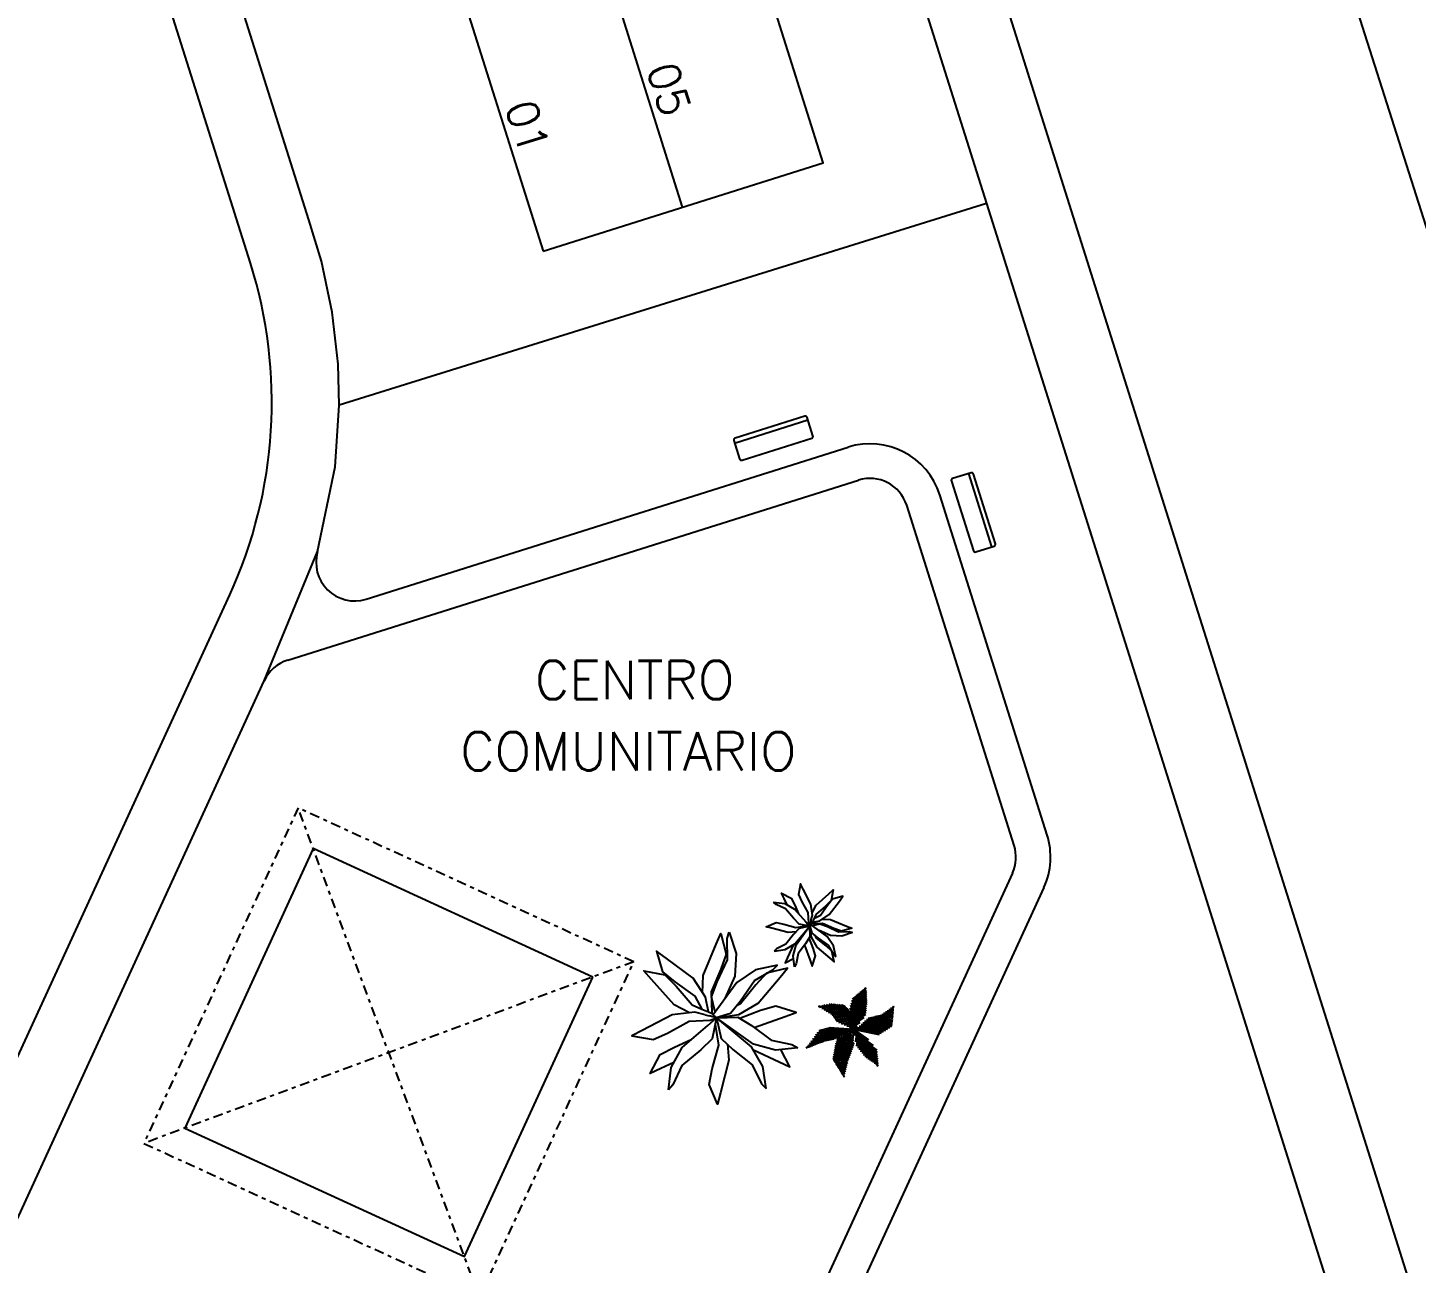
# Model space of a CAD drawing. Extents: x 714896 to 749292, y 8417558 to 8447149.
# Drawn here: x 739360.38 to 739396.46, y 8429352.16 to 8429384.28 of the extents above; entities that cross this region are included whole.
import ezdxf

# ---------------------------------------------------------------- set-up
doc = ezdxf.new("R2010")
doc.units = 0
doc.header["$MEASUREMENT"] = 0
doc.linetypes.add('DASHDOT', pattern=[1, 0.5, -0.25, 0, -0.25])
for name, color, linetype in [('LOTE', 7, 'CONTINUOUS'), ('NUM-PORTA', 7, 'CONTINUOUS'), ('QUADRA', 6, 'CONTINUOUS'), ('REFERENCIA', 7, 'CONTINUOUS'), ('TEXTO', 7, 'CONTINUOUS')]:
    doc.layers.add(name, color=color, linetype=linetype)
doc.styles.add('ROMANS', font='ROMANS.SHX', dxfattribs={"height": 1.5})

msp = doc.modelspace()

# ---------------------------------------------------------------- linework, layer by layer
at = {"layer": 'LOTE', "color": 7}
for p, q in [((739369.172, 8429369.429, 524.97), (739381.697, 8429373.381, 524.97)), ((739367.134, 8429367.842, 524.97), (739381.968, 8429372.523, 524.97)), ((739386.872, 8429363.295, 524.97), (739384.08, 8429372.141, 524.97)), ((739386.013, 8429363.024, 524.97), (739383.222, 8429371.87, 524.97)), ((739385.968, 8429362.306, 524.97), (739381.17, 8429351.855, 524.97)), ((739386.786, 8429361.93, 524.97), (739381.959, 8429351.418, 524.97))]:
    msp.add_line(p, q, dxfattribs=at)
at = {"layer": 'LOTE', "color": 7, "elevation": 524.97}
msp.add_lwpolyline([(739373.773, 8429378.478), (739381.054, 8429380.776), (739373.702, 8429404.078), (739366.42, 8429401.781)], close=True, dxfattribs=at)
for points in [[(739377.397, 8429379.622), (739370.062, 8429402.93)], [(739385.295, 8429379.713), (739368.471, 8429374.47)]]:
    msp.add_lwpolyline(points, dxfattribs=at)
at = {"layer": 'LOTE', "color": 7}
for centre, radius, start, end in [((739382.268, 8429371.569, 524.97), 1.9, 17.5114, 107.5114), ((739382.268, 8429371.569, 524.97), 1, 17.5114, 107.5114), ((739368.871, 8429370.383, 524.97), 1, 163.5881, 287.5114), ((739367.435, 8429366.889, 524.97), 1, 107.5114, 155.3364), ((739385.06, 8429362.723, 524.97), 1.9, 335.3364, 17.5114), ((739385.06, 8429362.723, 524.97), 1, 335.3364, 17.5114)]:
    msp.add_arc(centre, radius, start, end, dxfattribs=at)
at = {"layer": 'QUADRA'}
msp.add_lwpolyline([(739452.74, 8429237.813), (739423.578, 8429300.705), (739410.625, 8429335.356), (739361.128, 8429491.176), (739377, 8429671.623), (739377, 8429699), (739377, 8429711), (739369, 8429712), (739359.996, 8429713.126), (739352.628, 8429720.198), (739301.648, 8429745.847), (739252.706, 8429769.936), (739231.924, 8429790.247), (739195.266, 8429886.44)], dxfattribs=at)
at = {"layer": 'QUADRA', "color": 6, "elevation": 524.97}
for points in [[(739358.939, 8429350.783), (739366.526, 8429367.306), (739367.912, 8429370.665), (739368.363, 8429372.865), (739368.471, 8429374.47), (739368.442, 8429375.534), (739368.29, 8429376.889), (739368.01, 8429378.218), (739367.685, 8429379.29), (739330.176, 8429498.044)], [(739350.601, 8429489.672), (739385.295, 8429379.713), (739398.627, 8429337.459), (739400.77, 8429331.618), (739402.063, 8429328.772), (739402.657, 8429327.125), (739403.113, 8429324.65), (739403.091, 8429322.218), (739402.719, 8429320.191), (739401.997, 8429318.172), (739401.035, 8429316.425), (739399.605, 8429314.614), (739398.077, 8429313.235), (739396.179, 8429312.024), (739394.071, 8429311.149), (739366.023, 8429302.299), (739364.697, 8429302.167), (739363.521, 8429302.528), (739362.604, 8429303.253), (739361.946, 8429304.421), (739352.428, 8429334.587)]]:
    msp.add_lwpolyline(points, dxfattribs=at)
at = {"layer": 'REFERENCIA', "color": 11}
for p, q in [((739378.749, 8429373.487, 524.97), (739380.656, 8429374.089, 524.97)), ((739384.828, 8429372.693, 524.97), (739385.43, 8429370.785, 524.97))]:
    msp.add_line(p, q, dxfattribs=at)
at = {"layer": 'REFERENCIA', "color": 11, "linetype": 'DASHDOT', "ltscale": 0.5}
for p, q in [((739367.403, 8429364.003, 524.97), (739363.397, 8429355.279, 524.97)), ((739372.121, 8429351.273, 524.97), (739367.403, 8429364.003, 524.97)), ((739376.127, 8429359.997, 524.97), (739367.403, 8429364.003, 524.97)), ((739376.127, 8429359.997, 524.97), (739363.397, 8429355.279, 524.97)), ((739372.121, 8429351.273, 524.97), (739376.127, 8429359.997, 524.97)), ((739363.397, 8429355.279, 524.97), (739372.121, 8429351.273, 524.97))]:
    msp.add_line(p, q, dxfattribs=at)
at = {"layer": 'REFERENCIA', "color": 3}
for p, q in [((739380.809, 8429361.113, 524.97), (739380.771, 8429361.028, 524.97)), ((739380.734, 8429361.07, 524.97), (739380.721, 8429361.018, 524.97)), ((739382.12, 8429359.248, 524.97), (739382.1, 8429359.288, 524.97)), ((739382.142, 8429359.303, 524.97), (739382.135, 8429359.317, 524.97)), ((739382.17, 8429359.322, 524.97), (739382.142, 8429359.304, 524.97)), ((739381.968, 8429358.562, 524.97), (739381.785, 8429358.934, 524.97)), ((739381.991, 8429358.615, 524.97), (739381.802, 8429359, 524.97)), ((739381.992, 8429358.712, 524.97), (739381.82, 8429359.061, 524.97)), ((739381.992, 8429358.811, 524.97), (739381.855, 8429359.09, 524.97)), ((739381.992, 8429358.911, 524.97), (739381.89, 8429359.118, 524.97)), ((739382.011, 8429358.971, 524.97), (739381.925, 8429359.146, 524.97)), ((739382.033, 8429359.027, 524.97), (739381.96, 8429359.175, 524.97)), ((739382.183, 8429359.016, 524.97), (739381.992, 8429358.891, 524.97)), ((739382.185, 8429358.965, 524.97), (739381.992, 8429358.839, 524.97)), ((739382.055, 8429359.082, 524.97), (739381.995, 8429359.203, 524.97)), ((739382.181, 8429359.067, 524.97), (739382.004, 8429358.951, 524.97)), ((739382.077, 8429359.137, 524.97), (739382.03, 8429359.232, 524.97)), ((739382.179, 8429359.118, 524.97), (739382.031, 8429359.022, 524.97)), ((739382.177, 8429359.169, 524.97), (739382.059, 8429359.092, 524.97)), ((739382.098, 8429359.192, 524.97), (739382.065, 8429359.26, 524.97)), ((739382.174, 8429359.22, 524.97), (739382.087, 8429359.163, 524.97)), ((739382.172, 8429359.271, 524.97), (739382.115, 8429359.234, 524.97)), ((739377.901, 8429358.771, 524.97), (739378.07, 8429358.695, 524.97)), ((739377.988, 8429358.621, 524.97), (739378.09, 8429358.594, 524.97)), ((739380.958, 8429358.816, 524.97), (739381.001, 8429358.825, 524.97)), ((739380.96, 8429358.83, 524.97), (739380.98, 8429358.86, 524.97)), ((739381.008, 8429358.824, 524.97), (739381.042, 8429358.874, 524.97)), ((739381.016, 8429358.783, 524.97), (739381.137, 8429358.806, 524.97)), ((739381.057, 8429358.817, 524.97), (739381.105, 8429358.887, 524.97)), ((739381.074, 8429358.749, 524.97), (739381.273, 8429358.787, 524.97)), ((739381.105, 8429358.81, 524.97), (739381.167, 8429358.901, 524.97)), ((739381.132, 8429358.716, 524.97), (739381.409, 8429358.768, 524.97)), ((739381.154, 8429358.803, 524.97), (739381.23, 8429358.915, 524.97)), ((739381.19, 8429358.682, 524.97), (739381.48, 8429358.737, 524.97)), ((739381.202, 8429358.797, 524.97), (739381.283, 8429358.916, 524.97)), ((739381.248, 8429358.648, 524.97), (739381.529, 8429358.702, 524.97)), ((739381.251, 8429358.79, 524.97), (739381.333, 8429358.911, 524.97)), ((739381.287, 8429358.611, 524.97), (739381.578, 8429358.666, 524.97)), ((739381.299, 8429358.783, 524.97), (739381.383, 8429358.907, 524.97)), ((739381.315, 8429358.572, 524.97), (739381.628, 8429358.631, 524.97)), ((739381.343, 8429358.532, 524.97), (739381.658, 8429358.592, 524.97)), ((739381.348, 8429358.777, 524.97), (739381.433, 8429358.902, 524.97)), ((739381.396, 8429358.77, 524.97), (739381.483, 8429358.897, 524.97)), ((739381.444, 8429358.762, 524.97), (739381.533, 8429358.893, 524.97)), ((739381.48, 8429358.737, 524.97), (739381.583, 8429358.888, 524.97)), ((739381.516, 8429358.711, 524.97), (739381.621, 8429358.865, 524.97)), ((739381.551, 8429358.686, 524.97), (739381.652, 8429358.833, 524.97)), ((739381.587, 8429358.66, 524.97), (739381.683, 8429358.801, 524.97)), ((739381.623, 8429358.635, 524.97), (739381.714, 8429358.769, 524.97)), ((739381.653, 8429358.602, 524.97), (739381.745, 8429358.737, 524.97)), ((739381.676, 8429358.557, 524.97), (739381.776, 8429358.704, 524.97)), ((739381.698, 8429358.512, 524.97), (739381.808, 8429358.672, 524.97)), ((739381.721, 8429358.467, 524.97), (739381.825, 8429358.619, 524.97)), ((739381.923, 8429358.455, 524.97), (739381.751, 8429358.804, 524.97)), ((739381.9, 8429358.402, 524.97), (739381.761, 8429358.685, 524.97)), ((739381.946, 8429358.508, 524.97), (739381.768, 8429358.869, 524.97)), ((739382.154, 8429358.63, 524.97), (739381.937, 8429358.488, 524.97)), ((739382.16, 8429358.686, 524.97), (739381.968, 8429358.561, 524.97)), ((739382.184, 8429358.912, 524.97), (739381.992, 8429358.787, 524.97)), ((739382.178, 8429358.856, 524.97), (739381.992, 8429358.734, 524.97)), ((739382.172, 8429358.799, 524.97), (739381.992, 8429358.682, 524.97)), ((739382.166, 8429358.743, 524.97), (739381.992, 8429358.629, 524.97)), ((739382.275, 8429358.293, 524.97), (739382.289, 8429358.561, 524.97)), ((739382.319, 8429358.298, 524.97), (739382.334, 8429358.571, 524.97)), ((739382.364, 8429358.313, 524.97), (739382.378, 8429358.581, 524.97)), ((739382.409, 8429358.335, 524.97), (739382.423, 8429358.591, 524.97)), ((739382.454, 8429358.358, 524.97), (739382.467, 8429358.601, 524.97)), ((739382.499, 8429358.38, 524.97), (739382.512, 8429358.611, 524.97)), ((739382.544, 8429358.403, 524.97), (739382.556, 8429358.621, 524.97)), ((739382.589, 8429358.425, 524.97), (739382.602, 8429358.651, 524.97)), ((739382.635, 8429358.448, 524.97), (739382.647, 8429358.683, 524.97)), ((739382.681, 8429358.499, 524.97), (739382.693, 8429358.714, 524.97)), ((739382.717, 8429358.56, 524.97), (739382.861, 8429358.53, 524.97)), ((739382.73, 8429358.581, 524.97), (739382.739, 8429358.745, 524.97)), ((739382.741, 8429358.6, 524.97), (739382.866, 8429358.574, 524.97)), ((739382.765, 8429358.64, 524.97), (739382.871, 8429358.618, 524.97)), ((739382.778, 8429358.662, 524.97), (739382.784, 8429358.776, 524.97)), ((739382.788, 8429358.68, 524.97), (739382.875, 8429358.662, 524.97)), ((739382.812, 8429358.719, 524.97), (739382.88, 8429358.706, 524.97)), ((739382.826, 8429358.744, 524.97), (739382.83, 8429358.808, 524.97)), ((739382.836, 8429358.759, 524.97), (739382.885, 8429358.749, 524.97)), ((739382.859, 8429358.799, 524.97), (739382.889, 8429358.793, 524.97)), ((739382.875, 8429358.825, 524.97), (739382.876, 8429358.839, 524.97)), ((739382.883, 8429358.839, 524.97), (739382.894, 8429358.837, 524.97)), ((739381.121, 8429358.208, 524.97), (739380.896, 8429358.148, 524.97)), ((739381.24, 8429358.284, 524.97), (739380.937, 8429358.204, 524.97)), ((739381.135, 8429358.22, 524.97), (739381.175, 8429357.943, 524.97)), ((739381.174, 8429358.254, 524.97), (739381.218, 8429357.951, 524.97)), ((739381.214, 8429358.286, 524.97), (739381.261, 8429357.96, 524.97)), ((739381.259, 8429358.283, 524.97), (739381.304, 8429357.968, 524.97)), ((739381.304, 8429358.28, 524.97), (739381.346, 8429357.988, 524.97)), ((739381.349, 8429358.277, 524.97), (739381.387, 8429358.007, 524.97)), ((739381.371, 8429358.493, 524.97), (739381.679, 8429358.551, 524.97)), ((739381.393, 8429358.273, 524.97), (739381.429, 8429358.026, 524.97)), ((739381.399, 8429358.454, 524.97), (739381.699, 8429358.511, 524.97)), ((739381.438, 8429358.27, 524.97), (739381.47, 8429358.045, 524.97)), ((739381.455, 8429358.42, 524.97), (739381.72, 8429358.47, 524.97)), ((739381.483, 8429358.267, 524.97), (739381.512, 8429358.065, 524.97)), ((739381.525, 8429358.388, 524.97), (739381.74, 8429358.429, 524.97)), ((739381.528, 8429358.264, 524.97), (739381.554, 8429358.084, 524.97)), ((739381.572, 8429358.261, 524.97), (739381.595, 8429358.103, 524.97)), ((739381.594, 8429358.357, 524.97), (739381.76, 8429358.388, 524.97)), ((739381.617, 8429358.258, 524.97), (739381.637, 8429358.123, 524.97)), ((739381.662, 8429358.255, 524.97), (739381.678, 8429358.142, 524.97)), ((739381.664, 8429358.325, 524.97), (739381.781, 8429358.347, 524.97)), ((739381.707, 8429358.252, 524.97), (739381.72, 8429358.161, 524.97)), ((739381.733, 8429358.294, 524.97), (739381.808, 8429358.308, 524.97)), ((739381.743, 8429358.422, 524.97), (739381.826, 8429358.543, 524.97)), ((739381.743, 8429358.252, 524.97), (739381.818, 8429358.266, 524.97)), ((739381.755, 8429358.248, 524.97), (739381.768, 8429358.158, 524.97)), ((739381.766, 8429358.377, 524.97), (739381.828, 8429358.468, 524.97)), ((739381.878, 8429358.348, 524.97), (739381.788, 8429358.53, 524.97)), ((739381.788, 8429358.332, 524.97), (739381.829, 8429358.392, 524.97)), ((739381.808, 8429358.263, 524.97), (739381.792, 8429358.137, 524.97)), ((739381.799, 8429358.192, 524.97), (739381.832, 8429358.24, 524.97)), ((739381.803, 8429358.262, 524.97), (739381.817, 8429358.265, 524.97)), ((739381.811, 8429358.287, 524.97), (739381.83, 8429358.316, 524.97)), ((739381.855, 8429358.295, 524.97), (739381.815, 8429358.376, 524.97)), ((739381.848, 8429358.233, 524.97), (739381.815, 8429357.978, 524.97)), ((739381.89, 8429358.3, 524.97), (739381.832, 8429358.262, 524.97)), ((739381.844, 8429358.253, 524.97), (739381.842, 8429358.239, 524.97)), ((739381.861, 8429358.246, 524.97), (739381.847, 8429358.275, 524.97)), ((739381.882, 8429358.207, 524.97), (739381.866, 8429358.081, 524.97)), ((739381.907, 8429358.251, 524.97), (739381.869, 8429358.328, 524.97)), ((739382, 8429358.425, 524.97), (739381.876, 8429358.343, 524.97)), ((739381.954, 8429358.257, 524.97), (739381.892, 8429358.382, 524.97)), ((739381.965, 8429358.135, 524.97), (739381.903, 8429358.26, 524.97)), ((739382.111, 8429358.549, 524.97), (739381.906, 8429358.416, 524.97)), ((739381.911, 8429358.233, 524.97), (739382.507, 8429358.11, 524.97)), ((739381.921, 8429358.253, 524.97), (739381.921, 8429358.258, 524.97)), ((739381.965, 8429358.258, 524.97), (739381.967, 8429358.301, 524.97)), ((739381.991, 8429358.261, 524.97), (739382.56, 8429358.144, 524.97)), ((739382.009, 8429358.263, 524.97), (739382.014, 8429358.344, 524.97)), ((739382.054, 8429358.268, 524.97), (739382.06, 8429358.387, 524.97)), ((739382.098, 8429358.273, 524.97), (739382.106, 8429358.43, 524.97)), ((739382.131, 8429358.277, 524.97), (739382.614, 8429358.178, 524.97)), ((739382.142, 8429358.278, 524.97), (739382.153, 8429358.473, 524.97)), ((739382.186, 8429358.283, 524.97), (739382.199, 8429358.516, 524.97)), ((739382.23, 8429358.288, 524.97), (739382.245, 8429358.55, 524.97)), ((739382.272, 8429358.293, 524.97), (739382.667, 8429358.212, 524.97)), ((739382.372, 8429358.317, 524.97), (739382.72, 8429358.246, 524.97)), ((739382.436, 8429358.349, 524.97), (739382.773, 8429358.28, 524.97)), ((739382.499, 8429358.381, 524.97), (739382.826, 8429358.314, 524.97)), ((739382.563, 8429358.412, 524.97), (739382.843, 8429358.355, 524.97)), ((739382.627, 8429358.444, 524.97), (739382.848, 8429358.399, 524.97)), ((739382.67, 8429358.48, 524.97), (739382.852, 8429358.442, 524.97)), ((739382.694, 8429358.52, 524.97), (739382.857, 8429358.486, 524.97)), ((739380.754, 8429357.884, 524.97), (739380.69, 8429357.867, 524.97)), ((739380.702, 8429357.839, 524.97), (739380.71, 8429357.783, 524.97)), ((739380.827, 8429357.949, 524.97), (739380.731, 8429357.923, 524.97)), ((739380.742, 8429357.873, 524.97), (739380.752, 8429357.799, 524.97)), ((739380.901, 8429358.013, 524.97), (739380.772, 8429357.979, 524.97)), ((739380.781, 8429357.908, 524.97), (739380.794, 8429357.816, 524.97)), ((739380.974, 8429358.078, 524.97), (739380.813, 8429358.036, 524.97)), ((739380.82, 8429357.943, 524.97), (739380.836, 8429357.832, 524.97)), ((739381.048, 8429358.143, 524.97), (739380.854, 8429358.092, 524.97)), ((739380.86, 8429357.977, 524.97), (739380.878, 8429357.848, 524.97)), ((739380.899, 8429358.012, 524.97), (739380.92, 8429357.864, 524.97)), ((739380.938, 8429358.046, 524.97), (739380.962, 8429357.881, 524.97)), ((739380.978, 8429358.081, 524.97), (739381.004, 8429357.897, 524.97)), ((739381.017, 8429358.116, 524.97), (739381.046, 8429357.913, 524.97)), ((739381.056, 8429358.15, 524.97), (739381.089, 8429357.925, 524.97)), ((739381.096, 8429358.185, 524.97), (739381.132, 8429357.934, 524.97)), ((739381.599, 8429357.871, 524.97), (739381.366, 8429357.81, 524.97)), ((739381.609, 8429357.919, 524.97), (739381.375, 8429357.858, 524.97)), ((739381.628, 8429357.969, 524.97), (739381.385, 8429357.905, 524.97)), ((739381.67, 8429358.026, 524.97), (739381.394, 8429357.953, 524.97)), ((739381.713, 8429358.083, 524.97), (739381.404, 8429358.001, 524.97)), ((739381.755, 8429358.139, 524.97), (739381.543, 8429358.083, 524.97)), ((739381.593, 8429357.843, 524.97), (739381.768, 8429357.61, 524.97)), ((739381.605, 8429357.9, 524.97), (739381.786, 8429357.659, 524.97)), ((739381.618, 8429357.956, 524.97), (739381.804, 8429357.708, 524.97)), ((739381.645, 8429357.993, 524.97), (739381.823, 8429357.757, 524.97)), ((739381.673, 8429358.029, 524.97), (739381.841, 8429357.805, 524.97)), ((739381.7, 8429358.066, 524.97), (739381.859, 8429357.854, 524.97)), ((739381.728, 8429358.102, 524.97), (739381.843, 8429357.949, 524.97)), ((739381.755, 8429358.139, 524.97), (739381.808, 8429358.069, 524.97)), ((739381.922, 8429358.177, 524.97), (739381.889, 8429357.922, 524.97)), ((739381.963, 8429358.147, 524.97), (739381.918, 8429357.806, 524.97)), ((739382.003, 8429358.117, 524.97), (739381.956, 8429357.758, 524.97)), ((739381.957, 8429358.163, 524.97), (739382.226, 8429357.968, 524.97)), ((739382.043, 8429358.087, 524.97), (739381.994, 8429357.71, 524.97)), ((739382.084, 8429358.058, 524.97), (739382.032, 8429357.662, 524.97)), ((739382.124, 8429358.028, 524.97), (739382.07, 8429357.614, 524.97)), ((739382.165, 8429357.998, 524.97), (739382.108, 8429357.566, 524.97)), ((739382.196, 8429357.897, 524.97), (739382.147, 8429357.519, 524.97)), ((739382.181, 8429357.947, 524.97), (739382.351, 8429357.824, 524.97)), ((739382.201, 8429357.878, 524.97), (739382.449, 8429357.699, 524.97)), ((739380.624, 8429357.769, 524.97), (739380.626, 8429357.75, 524.97)), ((739380.68, 8429357.819, 524.97), (739380.649, 8429357.811, 524.97)), ((739380.663, 8429357.804, 524.97), (739380.668, 8429357.767, 524.97)), ((739381.529, 8429357.535, 524.97), (739381.3, 8429357.475, 524.97)), ((739381.539, 8429357.583, 524.97), (739381.309, 8429357.523, 524.97)), ((739381.534, 8429357.491, 524.97), (739381.312, 8429357.432, 524.97)), ((739381.549, 8429357.631, 524.97), (739381.319, 8429357.57, 524.97)), ((739381.559, 8429357.679, 524.97), (739381.328, 8429357.618, 524.97)), ((739381.569, 8429357.727, 524.97), (739381.338, 8429357.666, 524.97)), ((739381.579, 8429357.775, 524.97), (739381.347, 8429357.714, 524.97)), ((739381.589, 8429357.823, 524.97), (739381.356, 8429357.762, 524.97)), ((739381.534, 8429357.557, 524.97), (739381.682, 8429357.359, 524.97)), ((739381.535, 8429357.482, 524.97), (739381.668, 8429357.305, 524.97)), ((739381.546, 8429357.614, 524.97), (739381.695, 8429357.414, 524.97)), ((739381.558, 8429357.671, 524.97), (739381.713, 8429357.463, 524.97)), ((739381.569, 8429357.728, 524.97), (739381.732, 8429357.512, 524.97)), ((739381.581, 8429357.786, 524.97), (739381.75, 8429357.561, 524.97)), ((739382.226, 8429357.793, 524.97), (739382.187, 8429357.491, 524.97)), ((739382.222, 8429357.809, 524.97), (739382.454, 8429357.641, 524.97)), ((739382.257, 8429357.689, 524.97), (739382.228, 8429357.463, 524.97)), ((739382.242, 8429357.74, 524.97), (739382.458, 8429357.584, 524.97)), ((739382.263, 8429357.671, 524.97), (739382.463, 8429357.526, 524.97)), ((739382.289, 8429357.594, 524.97), (739382.268, 8429357.435, 524.97)), ((739382.285, 8429357.601, 524.97), (739382.468, 8429357.468, 524.97)), ((739382.325, 8429357.533, 524.97), (739382.309, 8429357.407, 524.97)), ((739382.341, 8429357.506, 524.97), (739382.473, 8429357.411, 524.97)), ((739381.539, 8429357.447, 524.97), (739381.336, 8429357.393, 524.97)), ((739381.543, 8429357.403, 524.97), (739381.36, 8429357.354, 524.97)), ((739381.548, 8429357.359, 524.97), (739381.384, 8429357.315, 524.97)), ((739381.553, 8429357.315, 524.97), (739381.408, 8429357.276, 524.97)), ((739381.558, 8429357.27, 524.97), (739381.432, 8429357.237, 524.97)), ((739381.563, 8429357.226, 524.97), (739381.456, 8429357.198, 524.97)), ((739381.567, 8429357.182, 524.97), (739381.48, 8429357.159, 524.97)), ((739381.572, 8429357.138, 524.97), (739381.504, 8429357.12, 524.97)), ((739381.544, 8429357.397, 524.97), (739381.654, 8429357.25, 524.97)), ((739381.553, 8429357.311, 524.97), (739381.64, 8429357.195, 524.97)), ((739381.563, 8429357.226, 524.97), (739381.627, 8429357.14, 524.97)), ((739381.572, 8429357.14, 524.97), (739381.613, 8429357.086, 524.97)), ((739382.362, 8429357.471, 524.97), (739382.35, 8429357.379, 524.97)), ((739382.398, 8429357.41, 524.97), (739382.39, 8429357.351, 524.97)), ((739382.397, 8429357.411, 524.97), (739382.477, 8429357.353, 524.97)), ((739382.434, 8429357.349, 524.97), (739382.431, 8429357.323, 524.97)), ((739382.453, 8429357.316, 524.97), (739382.473, 8429357.302, 524.97)), ((739381.577, 8429357.094, 524.97), (739381.529, 8429357.081, 524.97)), ((739381.582, 8429357.05, 524.97), (739381.553, 8429357.042, 524.97)), ((739381.581, 8429357.055, 524.97), (739381.608, 8429357.018, 524.97))]:
    msp.add_line(p, q, dxfattribs=at)
at = {"layer": 'REFERENCIA', "color": 24, "elevation": 524.97}
msp.add_lwpolyline([(739363.911, 8429606.917), (739363.911, 8429606.917), (739352.671, 8429489.892), (739400.559, 8429338.117), (739402.663, 8429332.38), (739403.894, 8429329.576)], dxfattribs=at)
msp.add_lwpolyline([(739403.894, 8429329.576, -0.446658), (739394.673, 8429309.242), (739366.625, 8429300.392, -0.414214), (739360.352, 8429303.656), (739350.759, 8429334.06, -0.186129), (739350.983, 8429337.651), (739365.627, 8429369.543, 0.186129), (739366.166, 8429378.161), (739328.507, 8429497.517, 0.211758), (739322.07, 8429504.812), (739243.843, 8429540.732, -0.414214), (739241.385, 8429547.362), (739252.861, 8429572.354, -0.420136), (739259.491, 8429574.811), (739337.233, 8429539.114, 0.516733), (739354.188, 8429548.899), (739356.908, 8429577.91)], format="xyb", dxfattribs=at)
at = {"layer": 'REFERENCIA', "color": 11, "elevation": 524.97}
for points in [[(739380.573, 8429374.187), (739378.761, 8429373.615, 0.414214), (739378.728, 8429373.552), (739378.879, 8429373.075, 0.414214), (739378.942, 8429373.043), (739380.754, 8429373.614, 0.414214), (739380.786, 8429373.677), (739380.636, 8429374.154, 0.414214)], [(739385.527, 8429370.869), (739384.956, 8429372.681, 0.414214), (739384.893, 8429372.713), (739384.416, 8429372.563, 0.414214), (739384.383, 8429372.5), (739384.955, 8429370.688, 0.414214), (739385.018, 8429370.655), (739385.495, 8429370.806, 0.414214)]]:
    msp.add_lwpolyline(points, format="xyb", close=True, dxfattribs=at)
msp.add_lwpolyline([(739375.067, 8429359.604), (739367.796, 8429362.942), (739364.458, 8429355.672), (739371.728, 8429352.334)], close=True, dxfattribs=at)
at = {"layer": 'REFERENCIA', "color": 3, "elevation": 524.97}
for points in [[(739380.734, 8429361.07), (739380.77, 8429361.207), (739380.732, 8429361.498), (739380.529, 8429361.89), (739380.459, 8429362.024), (739380.411, 8429361.75), (739380.497, 8429361.56), (739380.65, 8429361.28), (739380.666, 8429361.006), (739380.696, 8429360.924)], [(739380.761, 8429361.276), (739380.866, 8429361.474), (739381.195, 8429361.768), (739381.308, 8429361.869), (739381.256, 8429361.595), (739381.109, 8429361.448), (739380.866, 8429361.24), (739380.809, 8429361.113)], [(739380.113, 8429361.479), (739380.035, 8429361.647), (739379.972, 8429361.785), (739380.218, 8429361.655), (739380.316, 8429361.471), (739380.412, 8429361.251)], [(739380.771, 8429361.028), (739380.963, 8429361.066), (739381.209, 8429361.227), (739381.473, 8429361.58), (739381.563, 8429361.702), (739381.295, 8429361.625), (739381.162, 8429361.466), (739380.977, 8429361.207), (739380.809, 8429361.113)], [(739381.021, 8429361.105), (739381.245, 8429361.096), (739381.653, 8429360.928), (739381.793, 8429360.87), (739381.524, 8429360.798), (739381.328, 8429360.867), (739381.035, 8429360.994), (739380.761, 8429360.986), (739380.753, 8429360.988)], [(739377.918, 8429359.195), (739377.935, 8429359.643), (739378.271, 8429360.459), (739378.387, 8429360.739), (739378.53, 8429360.2), (739378.394, 8429359.808), (739378.139, 8429359.223), (739378.155, 8429358.674), (739378.15, 8429358.658)], [(739378.242, 8429358.692), (739378.147, 8429359.087), (739378.293, 8429359.476), (739378.562, 8429360.055), (739378.559, 8429360.604), (739378.61, 8429360.771)], [(739378.61, 8429360.771), (739378.793, 8429360.216), (739378.755, 8429359.63), (739378.497, 8429359.043)], [(739380.351, 8429360.782), (739380.144, 8429360.763), (739379.718, 8429360.874), (739379.571, 8429360.913), (739379.829, 8429361.02), (739380.032, 8429360.979), (739380.339, 8429360.892), (739380.61, 8429360.936), (739380.696, 8429360.924)], [(739380.771, 8429361.028), (739380.754, 8429360.99), (739380.696, 8429360.924)], [(739380.696, 8429360.924), (739380.721, 8429361.018)], [(739380.705, 8429360.915), (739380.696, 8429360.924)], [(739380.696, 8429360.924), (739380.738, 8429360.636), (739380.885, 8429360.381), (739381.223, 8429360.098), (739381.339, 8429360.001), (739381.278, 8429360.273), (739381.126, 8429360.415), (739380.877, 8429360.614), (739380.852, 8429360.665)], [(739380.701, 8429360.93), (739380.757, 8429360.742), (739380.918, 8429360.611), (739381.18, 8429360.429), (739381.317, 8429360.191), (739381.381, 8429360.132)], [(739381.381, 8429360.132), (739381.32, 8429360.417), (739381.156, 8429360.661), (739380.8, 8429360.92), (739380.734, 8429360.968)], [(739380.77, 8429360.942), (739380.967, 8429360.99), (739381.162, 8429360.917), (739381.451, 8429360.782), (739381.726, 8429360.784), (739381.809, 8429360.758)], [(739381.809, 8429360.758), (739381.532, 8429360.667), (739381.239, 8429360.686), (739380.945, 8429360.815)], [(739380.278, 8429360.446), (739380.123, 8429360.109), (739380.059, 8429359.971), (739380.282, 8429360.089)], [(739380.568, 8429360.436), (739380.713, 8429360.031), (739380.764, 8429359.888), (739380.849, 8429360.154), (739380.789, 8429360.353), (739380.688, 8429360.619)], [(739378.07, 8429358.695), (739377.994, 8429359.079), (739377.673, 8429359.571), (739376.966, 8429360.098), (739376.723, 8429360.28), (739376.876, 8429359.743), (739377.195, 8429359.477), (739377.714, 8429359.106), (739377.901, 8429358.771)], [(739377.575, 8429358.674), (739377.179, 8429358.885), (739376.592, 8429359.543), (739376.39, 8429359.769), (739376.937, 8429359.664), (739377.231, 8429359.37), (739377.646, 8429358.885), (739377.901, 8429358.771)], [(739379.863, 8429359.915), (739379.292, 8429359.793), (739378.804, 8429359.465), (739378.286, 8429358.752), (739378.191, 8429358.621)], [(739378.268, 8429358.554), (739378.642, 8429358.666), (739378.905, 8429358.989), (739379.268, 8429359.512), (739379.744, 8429359.787), (739379.863, 8429359.915)], [(739378.278, 8429358.545), (739378.856, 8429358.628), (739379.365, 8429358.922), (739379.93, 8429359.598), (739380.124, 8429359.831), (739379.581, 8429359.708), (739379.297, 8429359.404), (739378.898, 8429358.906), (739378.797, 8429358.857)], [(739381.833, 8429358.243), (739381.992, 8429358.619), (739381.992, 8429358.922), (739382.151, 8429359.327)], [(739377.988, 8429358.621), (739377.713, 8429358.692), (739377.13, 8429358.617), (739376.347, 8429358.211), (739376.078, 8429358.071), (739376.628, 8429357.976), (739377.007, 8429358.146), (739377.566, 8429358.452), (739378.115, 8429358.484), (739378.278, 8429358.545)], [(739378.07, 8429358.695), (739378.147, 8429358.66), (739378.278, 8429358.545)], [(739378.278, 8429358.545), (739378.09, 8429358.594)], [(739378.297, 8429358.563), (739378.278, 8429358.545)], [(739379.256, 8429358.288), (739380.066, 8429358.579), (739380.351, 8429358.681), (739379.82, 8429358.85), (739379.421, 8429358.732), (739378.889, 8429358.528)], [(739381.833, 8429358.243), (739381.645, 8429358.619), (739381.442, 8429358.763), (739380.921, 8429358.836)], [(739381.833, 8429358.243), (739382.34, 8429358.301), (739382.658, 8429358.46), (739382.89, 8429358.85)], [(739378.562, 8429357.854), (739378.601, 8429357.442), (739378.378, 8429356.589), (739378.301, 8429356.295), (739378.086, 8429356.81), (739378.169, 8429357.217), (739378.343, 8429357.831), (739378.254, 8429358.373), (739378.278, 8429358.545)], [(739381.833, 8429358.243), (739381.211, 8429358.286), (739380.603, 8429357.751)], [(739381.833, 8429358.243), (739381.616, 8429357.954), (739381.529, 8429357.534), (739381.587, 8429356.999)], [(739381.833, 8429358.243), (739382.166, 8429357.997), (739382.282, 8429357.607), (739382.47, 8429357.289)], [(739377.17, 8429357.379), (739376.832, 8429357.223), (739376.557, 8429357.096), (739376.817, 8429357.589), (739377.184, 8429357.784), (739377.624, 8429357.977)], [(739379.236, 8429357.708), (739379.909, 8429357.398), (739380.185, 8429357.271), (739379.949, 8429357.716)]]:
    msp.add_lwpolyline(points, dxfattribs=at)
for points in [[(739379.76, 8429361.549), (739380.05, 8429361.513), (739380.307, 8429361.372), (739380.597, 8429361.039), (739380.696, 8429360.924), (739380.423, 8429360.981), (739380.278, 8429361.13), (739380.074, 8429361.375), (739379.825, 8429361.49)], [(739379.775, 8429360.279), (739380.063, 8429360.321), (739380.318, 8429360.469), (739380.599, 8429360.808), (739380.696, 8429360.924), (739380.425, 8429360.862), (739380.283, 8429360.71), (739380.084, 8429360.46), (739379.838, 8429360.339)], [(739380.306, 8429359.869), (739380.274, 8429360.159), (739380.352, 8429360.442), (739380.608, 8429360.801), (739380.696, 8429360.924), (739380.705, 8429360.646), (739380.594, 8429360.47), (739380.403, 8429360.215), (739380.348, 8429359.946)], [(739380.388, 8429357.765), (739379.809, 8429357.7), (739379.242, 8429357.856), (739378.524, 8429358.369), (739378.278, 8429358.545), (739378.835, 8429358.563), (739379.186, 8429358.34), (739379.697, 8429357.959), (739380.236, 8429357.849)], [(739377.029, 8429356.674), (739377.1, 8429357.253), (739377.384, 8429357.768), (739378.049, 8429358.346), (739378.278, 8429358.545), (739378.165, 8429357.999), (739377.867, 8429357.709), (739377.378, 8429357.301), (739377.146, 8429356.803)], [(739379.568, 8429356.702), (739379.484, 8429357.28), (739379.189, 8429357.788), (739378.511, 8429358.352), (739378.278, 8429358.545), (739378.403, 8429358.002), (739378.707, 8429357.719), (739379.206, 8429357.322), (739379.449, 8429356.829)]]:
    msp.add_lwpolyline(points, close=True, dxfattribs=at)

# ---------------------------------------------------------------- texts
at = {"layer": 'NUM-PORTA', "color": 5, "style": 'ROMANS'}
msp.add_text('05', height=0.8, rotation=287.3233, dxfattribs=at).set_placement((739376.457, 8429383.223, 466.603))
at = {"layer": 'NUM-PORTA', "color": 2, "style": 'ROMANS'}
msp.add_text('01', height=0.8, rotation=287.3233, dxfattribs=at).set_placement((739372.778, 8429382.243, 485.69))
at = {"layer": 'TEXTO', "style": 'ROMANS'}
for s, p in [('CENTRO', (739373.555, 8429366.826, 485.69)), ('COMUNITARIO', (739371.614, 8429364.974, 485.69))]:
    msp.add_text(s, height=1, dxfattribs=at).set_placement(p)

doc.saveas('drawing.dxf')
